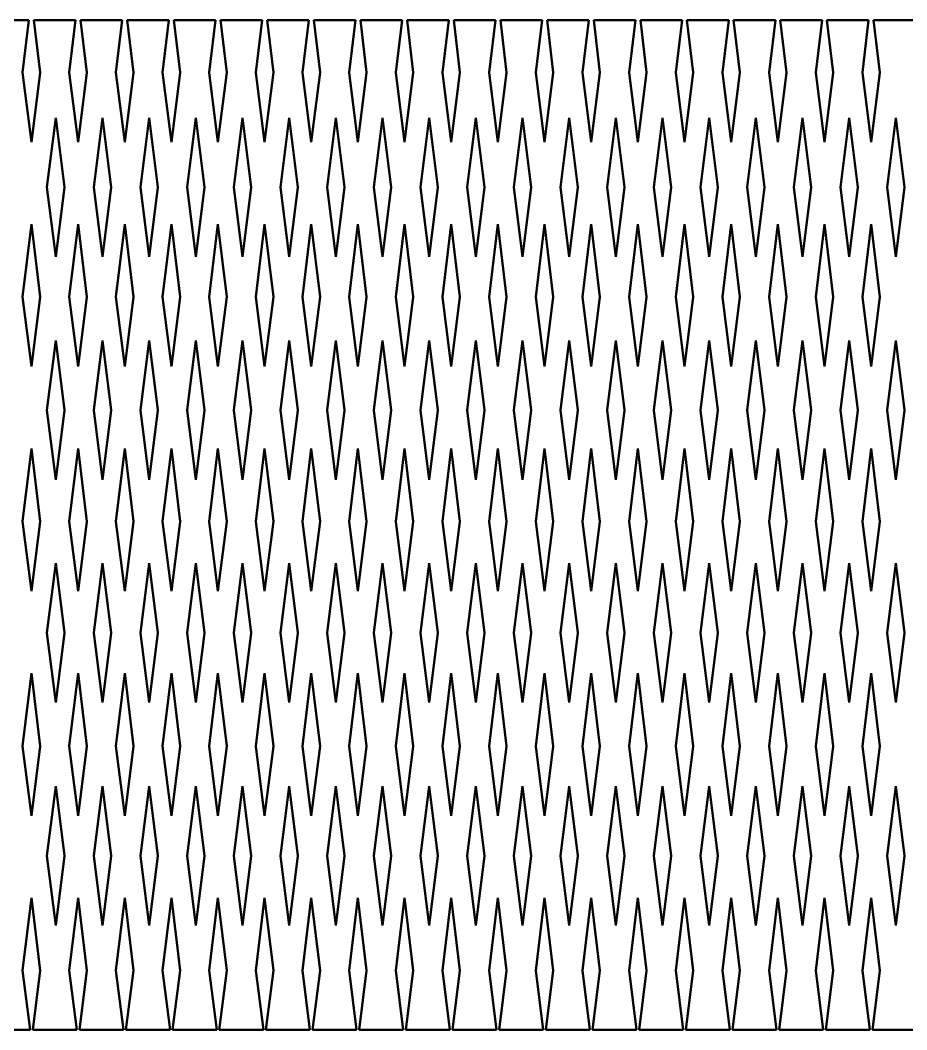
# Model space of a CAD drawing. Header units: millimetres. Extents: x 44 to 544, y 163 to 308.
# Drawn here: x 292 to 419.3, y 163.1 to 308.1 of the extents above; entities that cross this region are included whole.
import ezdxf

# ---------------------------------------------------------------- set-up
doc = ezdxf.new("R2010")
doc.units = ezdxf.units.MM
doc.header["$LTSCALE"] = 0.75
doc.layers.add('Visible', color=7, linetype='Continuous', lineweight=50)

msp = doc.modelspace()

# ---------------------------------------------------------------- linework, layer by layer
at = {"layer": 'Visible', "extrusion": (-1e-16, -1, 0)}
for p, q in [((293.251613, 308.062546), (287.266133, 308.062546)), ((292.356846, 300.562546), (293.251613, 308.062546)), ((293.962079, 308.062546), (294.856846, 300.562546)), ((299.947559, 308.062546), (293.962079, 308.062546)), ((299.052792, 300.562546), (299.947559, 308.062546)), ((300.658024, 308.062546), (301.552792, 300.562546)), ((306.643505, 308.062546), (300.658024, 308.062546)), ((305.748738, 300.562546), (306.643505, 308.062546)), ((307.35397, 308.062546), (308.248738, 300.562546)), ((313.339451, 308.062546), (307.35397, 308.062546)), ((312.444684, 300.562546), (313.339451, 308.062546)), ((314.049916, 308.062546), (314.944684, 300.562546)), ((320.035397, 308.062546), (314.049916, 308.062546)), ((319.14063, 300.562546), (320.035397, 308.062546)), ((320.745862, 308.062546), (321.64063, 300.562546)), ((326.731343, 308.062546), (320.745862, 308.062546)), ((325.836576, 300.562546), (326.731343, 308.062546)), ((327.441808, 308.062546), (328.336576, 300.562546)), ((333.427289, 308.062546), (327.441808, 308.062546)), ((332.532521, 300.562546), (333.427289, 308.062546)), ((334.137754, 308.062546), (335.032521, 300.562546)), ((340.123235, 308.062546), (334.137754, 308.062546)), ((339.228467, 300.562546), (340.123235, 308.062546)), ((340.8337, 308.062546), (341.728467, 300.562546)), ((346.819181, 308.062546), (340.8337, 308.062546)), ((345.924413, 300.562546), (346.819181, 308.062546)), ((347.529646, 308.062546), (348.424413, 300.562546)), ((353.515127, 308.062546), (347.529646, 308.062546)), ((352.620359, 300.562546), (353.515127, 308.062546)), ((354.225592, 308.062546), (355.120359, 300.562546)), ((360.211073, 308.062546), (354.225592, 308.062546)), ((359.316305, 300.562546), (360.211073, 308.062546)), ((360.921538, 308.062546), (361.816305, 300.562546)), ((366.907018, 308.062546), (360.921538, 308.062546)), ((366.012251, 300.562546), (366.907018, 308.062546)), ((367.617484, 308.062546), (368.512251, 300.562546)), ((373.602964, 308.062546), (367.617484, 308.062546)), ((372.708197, 300.562546), (373.602964, 308.062546)), ((374.31343, 308.062546), (375.208197, 300.562546)), ((380.29891, 308.062546), (374.31343, 308.062546)), ((379.404143, 300.562546), (380.29891, 308.062546)), ((381.009376, 308.062546), (381.904143, 300.562546)), ((386.994856, 308.062546), (381.009376, 308.062546)), ((386.100089, 300.562546), (386.994856, 308.062546)), ((387.705322, 308.062546), (388.600089, 300.562546)), ((393.690802, 308.062546), (387.705322, 308.062546)), ((392.796035, 300.562546), (393.690802, 308.062546)), ((394.401268, 308.062546), (395.296035, 300.562546)), ((400.386748, 308.062546), (394.401268, 308.062546)), ((399.491981, 300.562546), (400.386748, 308.062546)), ((401.097214, 308.062546), (401.991981, 300.562546)), ((407.082694, 308.062546), (401.097214, 308.062546)), ((406.187927, 300.562546), (407.082694, 308.062546)), ((407.79316, 308.062546), (408.687927, 300.562546)), ((413.77864, 308.062546), (407.79316, 308.062546)), ((412.883873, 300.562546), (413.77864, 308.062546)), ((414.489106, 308.062546), (415.383873, 300.562546)), ((420.474586, 308.062546), (414.489106, 308.062546)), ((293.606846, 290.562546), (292.356846, 300.562546)), ((294.856846, 300.562546), (293.606846, 290.562546)), ((300.302792, 290.562546), (299.052792, 300.562546)), ((301.552792, 300.562546), (300.302792, 290.562546)), ((306.998738, 290.562546), (305.748738, 300.562546)), ((308.248738, 300.562546), (306.998738, 290.562546)), ((313.694684, 290.562546), (312.444684, 300.562546)), ((314.944684, 300.562546), (313.694684, 290.562546)), ((320.39063, 290.562546), (319.14063, 300.562546)), ((321.64063, 300.562546), (320.39063, 290.562546)), ((327.086576, 290.562546), (325.836576, 300.562546)), ((328.336576, 300.562546), (327.086576, 290.562546)), ((333.782521, 290.562546), (332.532521, 300.562546)), ((335.032521, 300.562546), (333.782521, 290.562546)), ((340.478467, 290.562546), (339.228467, 300.562546)), ((341.728467, 300.562546), (340.478467, 290.562546)), ((347.174413, 290.562546), (345.924413, 300.562546)), ((348.424413, 300.562546), (347.174413, 290.562546)), ((353.870359, 290.562546), (352.620359, 300.562546)), ((355.120359, 300.562546), (353.870359, 290.562546)), ((360.566305, 290.562546), (359.316305, 300.562546)), ((361.816305, 300.562546), (360.566305, 290.562546)), ((367.262251, 290.562546), (366.012251, 300.562546)), ((368.512251, 300.562546), (367.262251, 290.562546)), ((373.958197, 290.562546), (372.708197, 300.562546)), ((375.208197, 300.562546), (373.958197, 290.562546)), ((380.654143, 290.562546), (379.404143, 300.562546)), ((381.904143, 300.562546), (380.654143, 290.562546)), ((387.350089, 290.562546), (386.100089, 300.562546)), ((388.600089, 300.562546), (387.350089, 290.562546)), ((394.046035, 290.562546), (392.796035, 300.562546)), ((395.296035, 300.562546), (394.046035, 290.562546)), ((400.741981, 290.562546), (399.491981, 300.562546)), ((401.991981, 300.562546), (400.741981, 290.562546)), ((407.437927, 290.562546), (406.187927, 300.562546)), ((408.687927, 300.562546), (407.437927, 290.562546)), ((414.133873, 290.562546), (412.883873, 300.562546)), ((415.383873, 300.562546), (414.133873, 290.562546)), ((295.849589, 284.062546), (297.099589, 294.062546)), ((297.099589, 294.062546), (298.349589, 284.062546)), ((302.548219, 284.062546), (303.798219, 294.062546)), ((303.798219, 294.062546), (305.048219, 284.062546)), ((309.24685, 284.062546), (310.49685, 294.062546)), ((310.49685, 294.062546), (311.74685, 284.062546)), ((315.94548, 284.062546), (317.19548, 294.062546)), ((317.19548, 294.062546), (318.44548, 284.062546)), ((322.64411, 284.062546), (323.89411, 294.062546)), ((323.89411, 294.062546), (325.14411, 284.062546)), ((329.34274, 284.062546), (330.59274, 294.062546)), ((330.59274, 294.062546), (331.84274, 284.062546)), ((336.04137, 284.062546), (337.29137, 294.062546)), ((337.29137, 294.062546), (338.54137, 284.062546)), ((342.74, 284.062546), (343.99, 294.062546)), ((343.99, 294.062546), (345.24, 284.062546)), ((349.43863, 284.062546), (350.68863, 294.062546)), ((350.68863, 294.062546), (351.93863, 284.062546)), ((356.13726, 284.062546), (357.38726, 294.062546)), ((357.38726, 294.062546), (358.63726, 284.062546)), ((362.835891, 284.062546), (364.085891, 294.062546)), ((364.085891, 294.062546), (365.335891, 284.062546)), ((369.534521, 284.062546), (370.784521, 294.062546)), ((370.784521, 294.062546), (372.034521, 284.062546)), ((376.233151, 284.062546), (377.483151, 294.062546)), ((377.483151, 294.062546), (378.733151, 284.062546)), ((382.931781, 284.062546), (384.181781, 294.062546)), ((384.181781, 294.062546), (385.431781, 284.062546)), ((389.630411, 284.062546), (390.880411, 294.062546)), ((390.880411, 294.062546), (392.130411, 284.062546)), ((396.329041, 284.062546), (397.579041, 294.062546)), ((397.579041, 294.062546), (398.829041, 284.062546)), ((403.027671, 284.062546), (404.277671, 294.062546)), ((404.277671, 294.062546), (405.527671, 284.062546)), ((409.726302, 284.062546), (410.976302, 294.062546)), ((410.976302, 294.062546), (412.226302, 284.062546)), ((416.424932, 284.062546), (417.674932, 294.062546)), ((417.674932, 294.062546), (418.924932, 284.062546)), ((297.099589, 274.062546), (295.849589, 284.062546)), ((298.349589, 284.062546), (297.099589, 274.062546)), ((303.798219, 274.062546), (302.548219, 284.062546)), ((305.048219, 284.062546), (303.798219, 274.062546)), ((310.49685, 274.062546), (309.24685, 284.062546)), ((311.74685, 284.062546), (310.49685, 274.062546)), ((317.19548, 274.062546), (315.94548, 284.062546)), ((318.44548, 284.062546), (317.19548, 274.062546)), ((323.89411, 274.062546), (322.64411, 284.062546)), ((325.14411, 284.062546), (323.89411, 274.062546)), ((330.59274, 274.062546), (329.34274, 284.062546)), ((331.84274, 284.062546), (330.59274, 274.062546)), ((337.29137, 274.062546), (336.04137, 284.062546)), ((338.54137, 284.062546), (337.29137, 274.062546)), ((343.99, 274.062546), (342.74, 284.062546)), ((345.24, 284.062546), (343.99, 274.062546)), ((350.68863, 274.062546), (349.43863, 284.062546)), ((351.93863, 284.062546), (350.68863, 274.062546)), ((357.38726, 274.062546), (356.13726, 284.062546)), ((358.63726, 284.062546), (357.38726, 274.062546)), ((364.085891, 274.062546), (362.835891, 284.062546)), ((365.335891, 284.062546), (364.085891, 274.062546)), ((370.784521, 274.062546), (369.534521, 284.062546)), ((372.034521, 284.062546), (370.784521, 274.062546)), ((377.483151, 274.062546), (376.233151, 284.062546)), ((378.733151, 284.062546), (377.483151, 274.062546)), ((384.181781, 274.062546), (382.931781, 284.062546)), ((385.431781, 284.062546), (384.181781, 274.062546)), ((390.880411, 274.062546), (389.630411, 284.062546)), ((392.130411, 284.062546), (390.880411, 274.062546)), ((397.579041, 274.062546), (396.329041, 284.062546)), ((398.829041, 284.062546), (397.579041, 274.062546)), ((404.277671, 274.062546), (403.027671, 284.062546)), ((405.527671, 284.062546), (404.277671, 274.062546)), ((410.976302, 274.062546), (409.726302, 284.062546)), ((412.226302, 284.062546), (410.976302, 274.062546)), ((417.674932, 274.062546), (416.424932, 284.062546)), ((418.924932, 284.062546), (417.674932, 274.062546)), ((292.356846, 268.312546), (293.606846, 278.790131)), ((293.606846, 278.790131), (294.856846, 268.312546)), ((299.052792, 268.312546), (300.302792, 278.790131)), ((300.302792, 278.790131), (301.552792, 268.312546)), ((305.748738, 268.312546), (306.998738, 278.790131)), ((306.998738, 278.790131), (308.248738, 268.312546)), ((312.444684, 268.312546), (313.694684, 278.790131)), ((313.694684, 278.790131), (314.944684, 268.312546)), ((319.14063, 268.312546), (320.39063, 278.790131)), ((320.39063, 278.790131), (321.64063, 268.312546)), ((325.836576, 268.312546), (327.086576, 278.790131)), ((327.086576, 278.790131), (328.336576, 268.312546)), ((332.532521, 268.312546), (333.782521, 278.790131)), ((333.782521, 278.790131), (335.032521, 268.312546)), ((339.228467, 268.312546), (340.478467, 278.790131)), ((340.478467, 278.790131), (341.728467, 268.312546)), ((345.924413, 268.312546), (347.174413, 278.790131)), ((347.174413, 278.790131), (348.424413, 268.312546)), ((352.620359, 268.312546), (353.870359, 278.790131)), ((353.870359, 278.790131), (355.120359, 268.312546)), ((359.316305, 268.312546), (360.566305, 278.790131)), ((360.566305, 278.790131), (361.816305, 268.312546)), ((366.012251, 268.312546), (367.262251, 278.790131)), ((367.262251, 278.790131), (368.512251, 268.312546)), ((372.708197, 268.312546), (373.958197, 278.790131)), ((373.958197, 278.790131), (375.208197, 268.312546)), ((379.404143, 268.312546), (380.654143, 278.790131)), ((380.654143, 278.790131), (381.904143, 268.312546)), ((386.100089, 268.312546), (387.350089, 278.790131)), ((387.350089, 278.790131), (388.600089, 268.312546)), ((392.796035, 268.312546), (394.046035, 278.790131)), ((394.046035, 278.790131), (395.296035, 268.312546)), ((399.491981, 268.312546), (400.741981, 278.790131)), ((400.741981, 278.790131), (401.991981, 268.312546)), ((406.187927, 268.312546), (407.437927, 278.790131)), ((407.437927, 278.790131), (408.687927, 268.312546)), ((412.883873, 268.312546), (414.133873, 278.790131)), ((414.133873, 278.790131), (415.383873, 268.312546)), ((293.606846, 258.312546), (292.356846, 268.312546)), ((294.856846, 268.312546), (293.606846, 258.312546)), ((300.302792, 258.312546), (299.052792, 268.312546)), ((301.552792, 268.312546), (300.302792, 258.312546)), ((306.998738, 258.312546), (305.748738, 268.312546)), ((308.248738, 268.312546), (306.998738, 258.312546)), ((313.694684, 258.312546), (312.444684, 268.312546)), ((314.944684, 268.312546), (313.694684, 258.312546)), ((320.39063, 258.312546), (319.14063, 268.312546)), ((321.64063, 268.312546), (320.39063, 258.312546)), ((327.086576, 258.312546), (325.836576, 268.312546)), ((328.336576, 268.312546), (327.086576, 258.312546)), ((333.782521, 258.312546), (332.532521, 268.312546)), ((335.032521, 268.312546), (333.782521, 258.312546)), ((340.478467, 258.312546), (339.228467, 268.312546)), ((341.728467, 268.312546), (340.478467, 258.312546)), ((347.174413, 258.312546), (345.924413, 268.312546)), ((348.424413, 268.312546), (347.174413, 258.312546)), ((353.870359, 258.312546), (352.620359, 268.312546)), ((355.120359, 268.312546), (353.870359, 258.312546)), ((360.566305, 258.312546), (359.316305, 268.312546)), ((361.816305, 268.312546), (360.566305, 258.312546)), ((367.262251, 258.312546), (366.012251, 268.312546)), ((368.512251, 268.312546), (367.262251, 258.312546)), ((373.958197, 258.312546), (372.708197, 268.312546)), ((375.208197, 268.312546), (373.958197, 258.312546)), ((380.654143, 258.312546), (379.404143, 268.312546)), ((381.904143, 268.312546), (380.654143, 258.312546)), ((387.350089, 258.312546), (386.100089, 268.312546)), ((388.600089, 268.312546), (387.350089, 258.312546)), ((394.046035, 258.312546), (392.796035, 268.312546)), ((395.296035, 268.312546), (394.046035, 258.312546)), ((400.741981, 258.312546), (399.491981, 268.312546)), ((401.991981, 268.312546), (400.741981, 258.312546)), ((407.437927, 258.312546), (406.187927, 268.312546)), ((408.687927, 268.312546), (407.437927, 258.312546)), ((414.133873, 258.312546), (412.883873, 268.312546)), ((415.383873, 268.312546), (414.133873, 258.312546)), ((295.849589, 252.062546), (297.099589, 262.062546)), ((297.099589, 262.062546), (298.349589, 252.062546)), ((302.548219, 252.062546), (303.798219, 262.062546)), ((303.798219, 262.062546), (305.048219, 252.062546)), ((309.24685, 252.062546), (310.49685, 262.062546)), ((310.49685, 262.062546), (311.74685, 252.062546)), ((315.94548, 252.062546), (317.19548, 262.062546)), ((317.19548, 262.062546), (318.44548, 252.062546)), ((322.64411, 252.062546), (323.89411, 262.062546)), ((323.89411, 262.062546), (325.14411, 252.062546)), ((329.34274, 252.062546), (330.59274, 262.062546)), ((330.59274, 262.062546), (331.84274, 252.062546)), ((336.04137, 252.062546), (337.29137, 262.062546)), ((337.29137, 262.062546), (338.54137, 252.062546)), ((342.74, 252.062546), (343.99, 262.062546)), ((343.99, 262.062546), (345.24, 252.062546)), ((349.43863, 252.062546), (350.68863, 262.062546)), ((350.68863, 262.062546), (351.93863, 252.062546)), ((356.13726, 252.062546), (357.38726, 262.062546)), ((357.38726, 262.062546), (358.63726, 252.062546)), ((362.835891, 252.062546), (364.085891, 262.062546)), ((364.085891, 262.062546), (365.335891, 252.062546)), ((369.534521, 252.062546), (370.784521, 262.062546)), ((370.784521, 262.062546), (372.034521, 252.062546)), ((376.233151, 252.062546), (377.483151, 262.062546)), ((377.483151, 262.062546), (378.733151, 252.062546)), ((382.931781, 252.062546), (384.181781, 262.062546)), ((384.181781, 262.062546), (385.431781, 252.062546)), ((389.630411, 252.062546), (390.880411, 262.062546)), ((390.880411, 262.062546), (392.130411, 252.062546)), ((396.329041, 252.062546), (397.579041, 262.062546)), ((397.579041, 262.062546), (398.829041, 252.062546)), ((403.027671, 252.062546), (404.277671, 262.062546)), ((404.277671, 262.062546), (405.527671, 252.062546)), ((409.726302, 252.062546), (410.976302, 262.062546)), ((410.976302, 262.062546), (412.226302, 252.062546)), ((416.424932, 252.062546), (417.674932, 262.062546)), ((417.674932, 262.062546), (418.924932, 252.062546)), ((297.099589, 242.062546), (295.849589, 252.062546)), ((298.349589, 252.062546), (297.099589, 242.062546)), ((303.798219, 242.062546), (302.548219, 252.062546)), ((305.048219, 252.062546), (303.798219, 242.062546)), ((310.49685, 242.062546), (309.24685, 252.062546)), ((311.74685, 252.062546), (310.49685, 242.062546)), ((317.19548, 242.062546), (315.94548, 252.062546)), ((318.44548, 252.062546), (317.19548, 242.062546)), ((323.89411, 242.062546), (322.64411, 252.062546)), ((325.14411, 252.062546), (323.89411, 242.062546)), ((330.59274, 242.062546), (329.34274, 252.062546)), ((331.84274, 252.062546), (330.59274, 242.062546)), ((337.29137, 242.062546), (336.04137, 252.062546)), ((338.54137, 252.062546), (337.29137, 242.062546)), ((343.99, 242.062546), (342.74, 252.062546)), ((345.24, 252.062546), (343.99, 242.062546)), ((350.68863, 242.062546), (349.43863, 252.062546)), ((351.93863, 252.062546), (350.68863, 242.062546)), ((357.38726, 242.062546), (356.13726, 252.062546)), ((358.63726, 252.062546), (357.38726, 242.062546)), ((364.085891, 242.062546), (362.835891, 252.062546)), ((365.335891, 252.062546), (364.085891, 242.062546)), ((370.784521, 242.062546), (369.534521, 252.062546)), ((372.034521, 252.062546), (370.784521, 242.062546)), ((377.483151, 242.062546), (376.233151, 252.062546)), ((378.733151, 252.062546), (377.483151, 242.062546)), ((384.181781, 242.062546), (382.931781, 252.062546)), ((385.431781, 252.062546), (384.181781, 242.062546)), ((390.880411, 242.062546), (389.630411, 252.062546)), ((392.130411, 252.062546), (390.880411, 242.062546)), ((397.579041, 242.062546), (396.329041, 252.062546)), ((398.829041, 252.062546), (397.579041, 242.062546)), ((404.277671, 242.062546), (403.027671, 252.062546)), ((405.527671, 252.062546), (404.277671, 242.062546)), ((410.976302, 242.062546), (409.726302, 252.062546)), ((412.226302, 252.062546), (410.976302, 242.062546)), ((417.674932, 242.062546), (416.424932, 252.062546)), ((418.924932, 252.062546), (417.674932, 242.062546)), ((292.356846, 236.062546), (293.606846, 246.540131)), ((293.606846, 246.540131), (294.856846, 236.062546)), ((299.052792, 236.062546), (300.302792, 246.540131)), ((300.302792, 246.540131), (301.552792, 236.062546)), ((305.748738, 236.062546), (306.998738, 246.540131)), ((306.998738, 246.540131), (308.248738, 236.062546)), ((312.444684, 236.062546), (313.694684, 246.540131)), ((313.694684, 246.540131), (314.944684, 236.062546)), ((319.14063, 236.062546), (320.39063, 246.540131)), ((320.39063, 246.540131), (321.64063, 236.062546)), ((325.836576, 236.062546), (327.086576, 246.540131)), ((327.086576, 246.540131), (328.336576, 236.062546)), ((332.532521, 236.062546), (333.782521, 246.540131)), ((333.782521, 246.540131), (335.032521, 236.062546)), ((339.228467, 236.062546), (340.478467, 246.540131)), ((340.478467, 246.540131), (341.728467, 236.062546)), ((345.924413, 236.062546), (347.174413, 246.540131)), ((347.174413, 246.540131), (348.424413, 236.062546)), ((352.620359, 236.062546), (353.870359, 246.540131)), ((353.870359, 246.540131), (355.120359, 236.062546)), ((359.316305, 236.062546), (360.566305, 246.540131)), ((360.566305, 246.540131), (361.816305, 236.062546)), ((366.012251, 236.062546), (367.262251, 246.540131)), ((367.262251, 246.540131), (368.512251, 236.062546)), ((372.708197, 236.062546), (373.958197, 246.540131)), ((373.958197, 246.540131), (375.208197, 236.062546)), ((379.404143, 236.062546), (380.654143, 246.540131)), ((380.654143, 246.540131), (381.904143, 236.062546)), ((386.100089, 236.062546), (387.350089, 246.540131)), ((387.350089, 246.540131), (388.600089, 236.062546)), ((392.796035, 236.062546), (394.046035, 246.540131)), ((394.046035, 246.540131), (395.296035, 236.062546)), ((399.491981, 236.062546), (400.741981, 246.540131)), ((400.741981, 246.540131), (401.991981, 236.062546)), ((406.187927, 236.062546), (407.437927, 246.540131)), ((407.437927, 246.540131), (408.687927, 236.062546)), ((412.883873, 236.062546), (414.133873, 246.540131)), ((414.133873, 246.540131), (415.383873, 236.062546)), ((293.606846, 226.062546), (292.356846, 236.062546)), ((294.856846, 236.062546), (293.606846, 226.062546)), ((300.302792, 226.062546), (299.052792, 236.062546)), ((301.552792, 236.062546), (300.302792, 226.062546)), ((306.998738, 226.062546), (305.748738, 236.062546)), ((308.248738, 236.062546), (306.998738, 226.062546)), ((313.694684, 226.062546), (312.444684, 236.062546)), ((314.944684, 236.062546), (313.694684, 226.062546)), ((320.39063, 226.062546), (319.14063, 236.062546)), ((321.64063, 236.062546), (320.39063, 226.062546)), ((327.086576, 226.062546), (325.836576, 236.062546)), ((328.336576, 236.062546), (327.086576, 226.062546)), ((333.782521, 226.062546), (332.532521, 236.062546)), ((335.032521, 236.062546), (333.782521, 226.062546)), ((340.478467, 226.062546), (339.228467, 236.062546)), ((341.728467, 236.062546), (340.478467, 226.062546)), ((347.174413, 226.062546), (345.924413, 236.062546)), ((348.424413, 236.062546), (347.174413, 226.062546)), ((353.870359, 226.062546), (352.620359, 236.062546)), ((355.120359, 236.062546), (353.870359, 226.062546)), ((360.566305, 226.062546), (359.316305, 236.062546)), ((361.816305, 236.062546), (360.566305, 226.062546)), ((367.262251, 226.062546), (366.012251, 236.062546)), ((368.512251, 236.062546), (367.262251, 226.062546)), ((373.958197, 226.062546), (372.708197, 236.062546)), ((375.208197, 236.062546), (373.958197, 226.062546)), ((380.654143, 226.062546), (379.404143, 236.062546)), ((381.904143, 236.062546), (380.654143, 226.062546)), ((387.350089, 226.062546), (386.100089, 236.062546)), ((388.600089, 236.062546), (387.350089, 226.062546)), ((394.046035, 226.062546), (392.796035, 236.062546)), ((395.296035, 236.062546), (394.046035, 226.062546)), ((400.741981, 226.062546), (399.491981, 236.062546)), ((401.991981, 236.062546), (400.741981, 226.062546)), ((407.437927, 226.062546), (406.187927, 236.062546)), ((408.687927, 236.062546), (407.437927, 226.062546)), ((414.133873, 226.062546), (412.883873, 236.062546)), ((415.383873, 236.062546), (414.133873, 226.062546)), ((295.849589, 220.062546), (297.099589, 230.062546)), ((297.099589, 230.062546), (298.349589, 220.062546)), ((302.548219, 220.062546), (303.798219, 230.062546)), ((303.798219, 230.062546), (305.048219, 220.062546)), ((309.24685, 220.062546), (310.49685, 230.062546)), ((310.49685, 230.062546), (311.74685, 220.062546)), ((315.94548, 220.062546), (317.19548, 230.062546)), ((317.19548, 230.062546), (318.44548, 220.062546)), ((322.64411, 220.062546), (323.89411, 230.062546)), ((323.89411, 230.062546), (325.14411, 220.062546)), ((329.34274, 220.062546), (330.59274, 230.062546)), ((330.59274, 230.062546), (331.84274, 220.062546)), ((336.04137, 220.062546), (337.29137, 230.062546)), ((337.29137, 230.062546), (338.54137, 220.062546)), ((342.74, 220.062546), (343.99, 230.062546)), ((343.99, 230.062546), (345.24, 220.062546)), ((349.43863, 220.062546), (350.68863, 230.062546)), ((350.68863, 230.062546), (351.93863, 220.062546)), ((356.13726, 220.062546), (357.38726, 230.062546)), ((357.38726, 230.062546), (358.63726, 220.062546)), ((362.835891, 220.062546), (364.085891, 230.062546)), ((364.085891, 230.062546), (365.335891, 220.062546)), ((369.534521, 220.062546), (370.784521, 230.062546)), ((370.784521, 230.062546), (372.034521, 220.062546)), ((376.233151, 220.062546), (377.483151, 230.062546)), ((377.483151, 230.062546), (378.733151, 220.062546)), ((382.931781, 220.062546), (384.181781, 230.062546)), ((384.181781, 230.062546), (385.431781, 220.062546)), ((389.630411, 220.062546), (390.880411, 230.062546)), ((390.880411, 230.062546), (392.130411, 220.062546)), ((396.329041, 220.062546), (397.579041, 230.062546)), ((397.579041, 230.062546), (398.829041, 220.062546)), ((403.027671, 220.062546), (404.277671, 230.062546)), ((404.277671, 230.062546), (405.527671, 220.062546)), ((409.726302, 220.062546), (410.976302, 230.062546)), ((410.976302, 230.062546), (412.226302, 220.062546)), ((416.424932, 220.062546), (417.674932, 230.062546)), ((417.674932, 230.062546), (418.924932, 220.062546)), ((297.099589, 210.062546), (295.849589, 220.062546)), ((298.349589, 220.062546), (297.099589, 210.062546)), ((303.798219, 210.062546), (302.548219, 220.062546)), ((305.048219, 220.062546), (303.798219, 210.062546)), ((310.49685, 210.062546), (309.24685, 220.062546)), ((311.74685, 220.062546), (310.49685, 210.062546)), ((317.19548, 210.062546), (315.94548, 220.062546)), ((318.44548, 220.062546), (317.19548, 210.062546)), ((323.89411, 210.062546), (322.64411, 220.062546)), ((325.14411, 220.062546), (323.89411, 210.062546)), ((330.59274, 210.062546), (329.34274, 220.062546)), ((331.84274, 220.062546), (330.59274, 210.062546)), ((337.29137, 210.062546), (336.04137, 220.062546)), ((338.54137, 220.062546), (337.29137, 210.062546)), ((343.99, 210.062546), (342.74, 220.062546)), ((345.24, 220.062546), (343.99, 210.062546)), ((350.68863, 210.062546), (349.43863, 220.062546)), ((351.93863, 220.062546), (350.68863, 210.062546)), ((357.38726, 210.062546), (356.13726, 220.062546)), ((358.63726, 220.062546), (357.38726, 210.062546)), ((364.085891, 210.062546), (362.835891, 220.062546)), ((365.335891, 220.062546), (364.085891, 210.062546)), ((370.784521, 210.062546), (369.534521, 220.062546)), ((372.034521, 220.062546), (370.784521, 210.062546)), ((377.483151, 210.062546), (376.233151, 220.062546)), ((378.733151, 220.062546), (377.483151, 210.062546)), ((384.181781, 210.062546), (382.931781, 220.062546)), ((385.431781, 220.062546), (384.181781, 210.062546)), ((390.880411, 210.062546), (389.630411, 220.062546)), ((392.130411, 220.062546), (390.880411, 210.062546)), ((397.579041, 210.062546), (396.329041, 220.062546)), ((398.829041, 220.062546), (397.579041, 210.062546)), ((404.277671, 210.062546), (403.027671, 220.062546)), ((405.527671, 220.062546), (404.277671, 210.062546)), ((410.976302, 210.062546), (409.726302, 220.062546)), ((412.226302, 220.062546), (410.976302, 210.062546)), ((417.674932, 210.062546), (416.424932, 220.062546)), ((418.924932, 220.062546), (417.674932, 210.062546)), ((292.356846, 203.812546), (293.606846, 214.290131)), ((293.606846, 214.290131), (294.856846, 203.812546)), ((299.052792, 203.812546), (300.302792, 214.290131)), ((300.302792, 214.290131), (301.552792, 203.812546)), ((305.748738, 203.812546), (306.998738, 214.290131)), ((306.998738, 214.290131), (308.248738, 203.812546)), ((312.444684, 203.812546), (313.694684, 214.290131)), ((313.694684, 214.290131), (314.944684, 203.812546)), ((319.14063, 203.812546), (320.39063, 214.290131)), ((320.39063, 214.290131), (321.64063, 203.812546)), ((325.836576, 203.812546), (327.086576, 214.290131)), ((327.086576, 214.290131), (328.336576, 203.812546)), ((332.532521, 203.812546), (333.782521, 214.290131)), ((333.782521, 214.290131), (335.032521, 203.812546)), ((339.228467, 203.812546), (340.478467, 214.290131)), ((340.478467, 214.290131), (341.728467, 203.812546)), ((345.924413, 203.812546), (347.174413, 214.290131)), ((347.174413, 214.290131), (348.424413, 203.812546)), ((352.620359, 203.812546), (353.870359, 214.290131)), ((353.870359, 214.290131), (355.120359, 203.812546)), ((359.316305, 203.812546), (360.566305, 214.290131)), ((360.566305, 214.290131), (361.816305, 203.812546)), ((366.012251, 203.812546), (367.262251, 214.290131)), ((367.262251, 214.290131), (368.512251, 203.812546)), ((372.708197, 203.812546), (373.958197, 214.290131)), ((373.958197, 214.290131), (375.208197, 203.812546)), ((379.404143, 203.812546), (380.654143, 214.290131)), ((380.654143, 214.290131), (381.904143, 203.812546)), ((386.100089, 203.812546), (387.350089, 214.290131)), ((387.350089, 214.290131), (388.600089, 203.812546)), ((392.796035, 203.812546), (394.046035, 214.290131)), ((394.046035, 214.290131), (395.296035, 203.812546)), ((399.491981, 203.812546), (400.741981, 214.290131)), ((400.741981, 214.290131), (401.991981, 203.812546)), ((406.187927, 203.812546), (407.437927, 214.290131)), ((407.437927, 214.290131), (408.687927, 203.812546)), ((412.883873, 203.812546), (414.133873, 214.290131)), ((414.133873, 214.290131), (415.383873, 203.812546)), ((293.606846, 193.812546), (292.356846, 203.812546)), ((294.856846, 203.812546), (293.606846, 193.812546)), ((300.302792, 193.812546), (299.052792, 203.812546)), ((301.552792, 203.812546), (300.302792, 193.812546)), ((306.998738, 193.812546), (305.748738, 203.812546)), ((308.248738, 203.812546), (306.998738, 193.812546)), ((313.694684, 193.812546), (312.444684, 203.812546)), ((314.944684, 203.812546), (313.694684, 193.812546)), ((320.39063, 193.812546), (319.14063, 203.812546)), ((321.64063, 203.812546), (320.39063, 193.812546)), ((327.086576, 193.812546), (325.836576, 203.812546)), ((328.336576, 203.812546), (327.086576, 193.812546)), ((333.782521, 193.812546), (332.532521, 203.812546)), ((335.032521, 203.812546), (333.782521, 193.812546)), ((340.478467, 193.812546), (339.228467, 203.812546)), ((341.728467, 203.812546), (340.478467, 193.812546)), ((347.174413, 193.812546), (345.924413, 203.812546)), ((348.424413, 203.812546), (347.174413, 193.812546)), ((353.870359, 193.812546), (352.620359, 203.812546)), ((355.120359, 203.812546), (353.870359, 193.812546)), ((360.566305, 193.812546), (359.316305, 203.812546)), ((361.816305, 203.812546), (360.566305, 193.812546)), ((367.262251, 193.812546), (366.012251, 203.812546)), ((368.512251, 203.812546), (367.262251, 193.812546)), ((373.958197, 193.812546), (372.708197, 203.812546)), ((375.208197, 203.812546), (373.958197, 193.812546)), ((380.654143, 193.812546), (379.404143, 203.812546)), ((381.904143, 203.812546), (380.654143, 193.812546)), ((387.350089, 193.812546), (386.100089, 203.812546)), ((388.600089, 203.812546), (387.350089, 193.812546)), ((394.046035, 193.812546), (392.796035, 203.812546)), ((395.296035, 203.812546), (394.046035, 193.812546)), ((400.741981, 193.812546), (399.491981, 203.812546)), ((401.991981, 203.812546), (400.741981, 193.812546)), ((407.437927, 193.812546), (406.187927, 203.812546)), ((408.687927, 203.812546), (407.437927, 193.812546)), ((414.133873, 193.812546), (412.883873, 203.812546)), ((415.383873, 203.812546), (414.133873, 193.812546)), ((295.849589, 188.062546), (297.099589, 198.062546)), ((297.099589, 198.062546), (298.349589, 188.062546)), ((302.548219, 188.062546), (303.798219, 198.062546)), ((303.798219, 198.062546), (305.048219, 188.062546)), ((309.24685, 188.062546), (310.49685, 198.062546)), ((310.49685, 198.062546), (311.74685, 188.062546)), ((315.94548, 188.062546), (317.19548, 198.062546)), ((317.19548, 198.062546), (318.44548, 188.062546)), ((322.64411, 188.062546), (323.89411, 198.062546)), ((323.89411, 198.062546), (325.14411, 188.062546)), ((329.34274, 188.062546), (330.59274, 198.062546)), ((330.59274, 198.062546), (331.84274, 188.062546)), ((336.04137, 188.062546), (337.29137, 198.062546)), ((337.29137, 198.062546), (338.54137, 188.062546)), ((342.74, 188.062546), (343.99, 198.062546)), ((343.99, 198.062546), (345.24, 188.062546)), ((349.43863, 188.062546), (350.68863, 198.062546)), ((350.68863, 198.062546), (351.93863, 188.062546)), ((356.13726, 188.062546), (357.38726, 198.062546)), ((357.38726, 198.062546), (358.63726, 188.062546)), ((362.835891, 188.062546), (364.085891, 198.062546)), ((364.085891, 198.062546), (365.335891, 188.062546)), ((369.534521, 188.062546), (370.784521, 198.062546)), ((370.784521, 198.062546), (372.034521, 188.062546)), ((376.233151, 188.062546), (377.483151, 198.062546)), ((377.483151, 198.062546), (378.733151, 188.062546)), ((382.931781, 188.062546), (384.181781, 198.062546)), ((384.181781, 198.062546), (385.431781, 188.062546)), ((389.630411, 188.062546), (390.880411, 198.062546)), ((390.880411, 198.062546), (392.130411, 188.062546)), ((396.329041, 188.062546), (397.579041, 198.062546)), ((397.579041, 198.062546), (398.829041, 188.062546)), ((403.027671, 188.062546), (404.277671, 198.062546)), ((404.277671, 198.062546), (405.527671, 188.062546)), ((409.726302, 188.062546), (410.976302, 198.062546)), ((410.976302, 198.062546), (412.226302, 188.062546)), ((416.424932, 188.062546), (417.674932, 198.062546)), ((417.674932, 198.062546), (418.924932, 188.062546)), ((297.099589, 178.062546), (295.849589, 188.062546)), ((298.349589, 188.062546), (297.099589, 178.062546)), ((303.798219, 178.062546), (302.548219, 188.062546)), ((305.048219, 188.062546), (303.798219, 178.062546)), ((310.49685, 178.062546), (309.24685, 188.062546)), ((311.74685, 188.062546), (310.49685, 178.062546)), ((317.19548, 178.062546), (315.94548, 188.062546)), ((318.44548, 188.062546), (317.19548, 178.062546)), ((323.89411, 178.062546), (322.64411, 188.062546)), ((325.14411, 188.062546), (323.89411, 178.062546)), ((330.59274, 178.062546), (329.34274, 188.062546)), ((331.84274, 188.062546), (330.59274, 178.062546)), ((337.29137, 178.062546), (336.04137, 188.062546)), ((338.54137, 188.062546), (337.29137, 178.062546)), ((343.99, 178.062546), (342.74, 188.062546)), ((345.24, 188.062546), (343.99, 178.062546)), ((350.68863, 178.062546), (349.43863, 188.062546)), ((351.93863, 188.062546), (350.68863, 178.062546)), ((357.38726, 178.062546), (356.13726, 188.062546)), ((358.63726, 188.062546), (357.38726, 178.062546)), ((364.085891, 178.062546), (362.835891, 188.062546)), ((365.335891, 188.062546), (364.085891, 178.062546)), ((370.784521, 178.062546), (369.534521, 188.062546)), ((372.034521, 188.062546), (370.784521, 178.062546)), ((377.483151, 178.062546), (376.233151, 188.062546)), ((378.733151, 188.062546), (377.483151, 178.062546)), ((384.181781, 178.062546), (382.931781, 188.062546)), ((385.431781, 188.062546), (384.181781, 178.062546)), ((390.880411, 178.062546), (389.630411, 188.062546)), ((392.130411, 188.062546), (390.880411, 178.062546)), ((397.579041, 178.062546), (396.329041, 188.062546)), ((398.829041, 188.062546), (397.579041, 178.062546)), ((404.277671, 178.062546), (403.027671, 188.062546)), ((405.527671, 188.062546), (404.277671, 178.062546)), ((410.976302, 178.062546), (409.726302, 188.062546)), ((412.226302, 188.062546), (410.976302, 178.062546)), ((417.674932, 178.062546), (416.424932, 188.062546)), ((418.924932, 188.062546), (417.674932, 178.062546)), ((292.356846, 171.562546), (293.606846, 182.040131)), ((293.606846, 182.040131), (294.856846, 171.562546)), ((299.052792, 171.562546), (300.302792, 182.040131)), ((300.302792, 182.040131), (301.552792, 171.562546)), ((305.748738, 171.562546), (306.998738, 182.040131)), ((306.998738, 182.040131), (308.248738, 171.562546)), ((312.444684, 171.562546), (313.694684, 182.040131)), ((313.694684, 182.040131), (314.944684, 171.562546)), ((319.14063, 171.562546), (320.39063, 182.040131)), ((320.39063, 182.040131), (321.64063, 171.562546)), ((325.836576, 171.562546), (327.086576, 182.040131)), ((327.086576, 182.040131), (328.336576, 171.562546)), ((332.532521, 171.562546), (333.782521, 182.040131)), ((333.782521, 182.040131), (335.032521, 171.562546)), ((339.228467, 171.562546), (340.478467, 182.040131)), ((340.478467, 182.040131), (341.728467, 171.562546)), ((345.924413, 171.562546), (347.174413, 182.040131)), ((347.174413, 182.040131), (348.424413, 171.562546)), ((352.620359, 171.562546), (353.870359, 182.040131)), ((353.870359, 182.040131), (355.120359, 171.562546)), ((359.316305, 171.562546), (360.566305, 182.040131)), ((360.566305, 182.040131), (361.816305, 171.562546)), ((366.012251, 171.562546), (367.262251, 182.040131)), ((367.262251, 182.040131), (368.512251, 171.562546)), ((372.708197, 171.562546), (373.958197, 182.040131)), ((373.958197, 182.040131), (375.208197, 171.562546)), ((379.404143, 171.562546), (380.654143, 182.040131)), ((380.654143, 182.040131), (381.904143, 171.562546)), ((386.100089, 171.562546), (387.350089, 182.040131)), ((387.350089, 182.040131), (388.600089, 171.562546)), ((392.796035, 171.562546), (394.046035, 182.040131)), ((394.046035, 182.040131), (395.296035, 171.562546)), ((399.491981, 171.562546), (400.741981, 182.040131)), ((400.741981, 182.040131), (401.991981, 171.562546)), ((406.187927, 171.562546), (407.437927, 182.040131)), ((407.437927, 182.040131), (408.687927, 171.562546)), ((412.883873, 171.562546), (414.133873, 182.040131)), ((414.133873, 182.040131), (415.383873, 171.562546)), ((293.419346, 163.062546), (292.356846, 171.562546)), ((294.856846, 171.562546), (293.794346, 163.062546)), ((300.115292, 163.062546), (299.052792, 171.562546)), ((301.552792, 171.562546), (300.490292, 163.062546)), ((306.811238, 163.062546), (305.748738, 171.562546)), ((308.248738, 171.562546), (307.186238, 163.062546)), ((313.507184, 163.062546), (312.444684, 171.562546)), ((314.944684, 171.562546), (313.882184, 163.062546)), ((320.20313, 163.062546), (319.14063, 171.562546)), ((321.64063, 171.562546), (320.57813, 163.062546)), ((326.899076, 163.062546), (325.836576, 171.562546)), ((328.336576, 171.562546), (327.274076, 163.062546)), ((333.595021, 163.062546), (332.532521, 171.562546)), ((335.032521, 171.562546), (333.970021, 163.062546)), ((340.290967, 163.062546), (339.228467, 171.562546)), ((341.728467, 171.562546), (340.665967, 163.062546)), ((346.986913, 163.062546), (345.924413, 171.562546)), ((348.424413, 171.562546), (347.361913, 163.062546)), ((353.682859, 163.062546), (352.620359, 171.562546)), ((355.120359, 171.562546), (354.057859, 163.062546)), ((360.378805, 163.062546), (359.316305, 171.562546)), ((361.816305, 171.562546), (360.753805, 163.062546)), ((367.074751, 163.062546), (366.012251, 171.562546)), ((368.512251, 171.562546), (367.449751, 163.062546)), ((373.770697, 163.062546), (372.708197, 171.562546)), ((375.208197, 171.562546), (374.145697, 163.062546)), ((380.466643, 163.062546), (379.404143, 171.562546)), ((381.904143, 171.562546), (380.841643, 163.062546)), ((387.162589, 163.062546), (386.100089, 171.562546)), ((388.600089, 171.562546), (387.537589, 163.062546)), ((393.858535, 163.062546), (392.796035, 171.562546)), ((395.296035, 171.562546), (394.233535, 163.062546)), ((400.554481, 163.062546), (399.491981, 171.562546)), ((401.991981, 171.562546), (400.929481, 163.062546)), ((407.250427, 163.062546), (406.187927, 171.562546)), ((408.687927, 171.562546), (407.625427, 163.062546)), ((413.946373, 163.062546), (412.883873, 171.562546)), ((415.383873, 171.562546), (414.321373, 163.062546)), ((287.0984, 163.062546), (293.419346, 163.062546)), ((293.794346, 163.062546), (300.115292, 163.062546)), ((300.490292, 163.062546), (306.811238, 163.062546)), ((307.186238, 163.062546), (313.507184, 163.062546)), ((313.882184, 163.062546), (320.20313, 163.062546)), ((320.57813, 163.062546), (326.899076, 163.062546)), ((327.274076, 163.062546), (333.595021, 163.062546)), ((333.970021, 163.062546), (340.290967, 163.062546)), ((340.665967, 163.062546), (346.986913, 163.062546)), ((347.361913, 163.062546), (353.682859, 163.062546)), ((354.057859, 163.062546), (360.378805, 163.062546)), ((360.753805, 163.062546), (367.074751, 163.062546)), ((367.449751, 163.062546), (373.770697, 163.062546)), ((374.145697, 163.062546), (380.466643, 163.062546)), ((380.841643, 163.062546), (387.162589, 163.062546)), ((387.537589, 163.062546), (393.858535, 163.062546)), ((394.233535, 163.062546), (400.554481, 163.062546)), ((400.929481, 163.062546), (407.250427, 163.062546)), ((407.625427, 163.062546), (413.946373, 163.062546)), ((414.321373, 163.062546), (420.642319, 163.062546))]:
    msp.add_line(p, q, dxfattribs=at)

doc.saveas('drawing.dxf')
